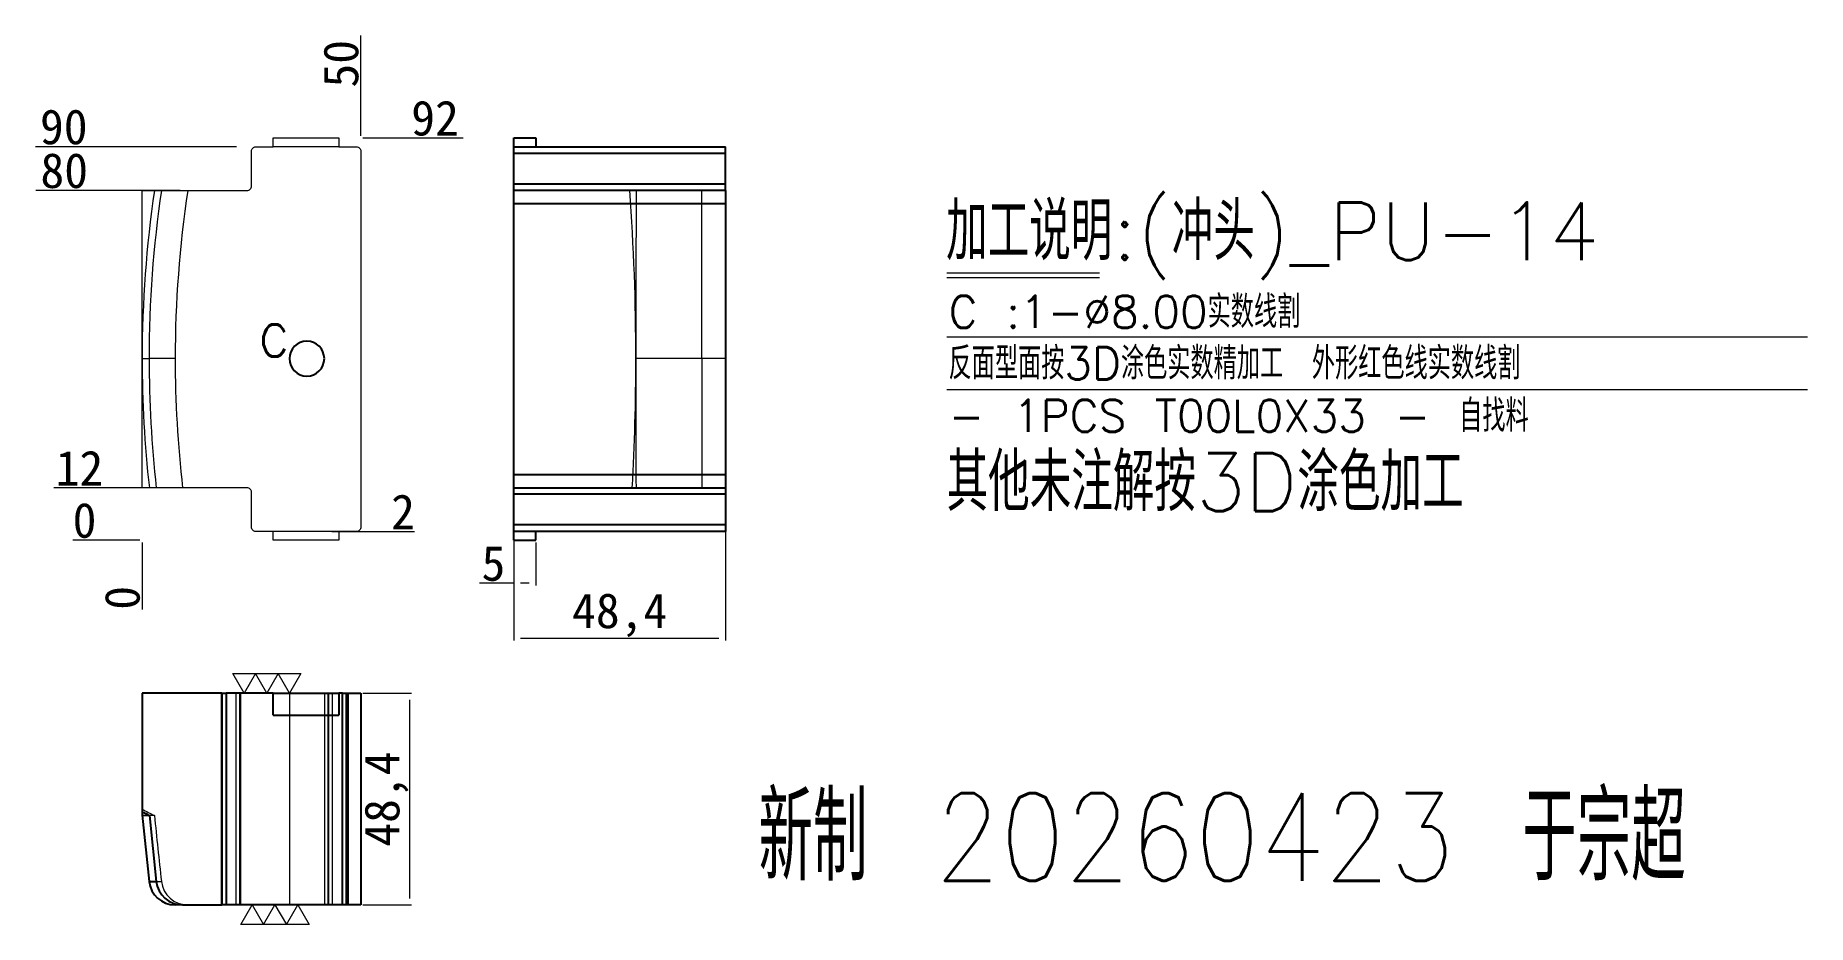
# Model space of a CAD drawing. Header units: millimetres. Extents: x 22103 to 22508, y 53927 to 54130.
import ezdxf

# ---------------------------------------------------------------- set-up
doc = ezdxf.new("R2010")
doc.units = ezdxf.units.MM
doc.linetypes.add('DASHED', pattern=[0])
doc.layers.add('26', color=7, linetype='Continuous', true_color=0xffffff)
doc.layers.add('dim', color=4, linetype='Continuous')
doc.styles.add('_PUG_ERP', font='txt')
doc.styles.add('chinesef_fs', font='txt.shx', dxfattribs={"bigfont": 'gbcbig.shx'})
doc.dimstyles.new('_PUG_ERP', dxfattribs={"dimtxt": 8, "dimasz": 1.5, "dimexe": 0.5, "dimexo": 0.5, "dimgap": 0.5, "dimtad": 1, "dimtxsty": '_PUG_ERP', "dimblk": 'CLOSEDBLANK', "dimcen": 0, "dimclrd": 4, "dimclre": 4, "dimclrt": 3, "dimazin": 3, "dimtfac": 1, "dimtmove": 0, "dimatfit": 3, "dimldrblk": 'CLOSEDBLANK', "dimlwd": 9, "dimlwe": 9})

# ---------------------------------------------------------------- blocks, each defined once
blk = doc.blocks.new('*D733')
at = {"layer": 'Defpoints', "color": 0}
for p in [(22212.46, 54018.16), (22260.86, 54018.16), (22260.86, 53992.25)]:
    blk.add_point(p, dxfattribs=at)
at = {"layer": 'dim', "color": 4, "lineweight": 9}
for p, q in [((22212.46, 54017.66), (22212.46, 53991.75)), ((22260.86, 54017.66), (22260.86, 53991.75)), ((22213.96, 53992.25), (22259.36, 53992.25))]:
    blk.add_line(p, q, dxfattribs=at)
at = {"layer": 'dim', "color": 3, "lineweight": 13, "insert": (22236.66, 53997.52), "char_height": 8, "attachment_point": 5, "style": '_PUG_ERP'}
blk.add_mtext('48,4', dxfattribs=at)
blk = doc.blocks.new('_ClosedBlank')
blk = doc.blocks.new('*D734')
at = {"layer": 'Defpoints', "color": 0}
for p in [(22212.46, 54014.66), (22217.46, 54014.66), (22212.46, 54004.82)]:
    blk.add_point(p, dxfattribs=at)
at = {"layer": 'dim', "color": 4, "lineweight": 9}
for p, q in [((22212.46, 54014.16), (22212.46, 54004.32)), ((22217.46, 54014.16), (22217.46, 54004.32)), ((22212.46, 54004.82), (22204.63, 54004.82)), ((22215.96, 54004.82), (22213.96, 54004.82))]:
    blk.add_line(p, q, dxfattribs=at)
at = {"layer": 'dim', "color": 3, "lineweight": 13, "insert": (22207.79, 54009.32), "char_height": 8, "attachment_point": 5, "style": '_PUG_ERP'}
blk.add_mtext('5', dxfattribs=at)
blk = doc.blocks.new('*D735')
at = {"layer": 'Defpoints', "color": 0}
for p in [(22177.46, 53979.66), (22177.46, 53931.26), (22188.58, 53931.26)]:
    blk.add_point(p, dxfattribs=at)
at = {"layer": 'dim', "color": 4, "lineweight": 9}
for p, q in [((22177.96, 53979.66), (22189.08, 53979.66)), ((22188.58, 53978.16), (22188.58, 53932.76)), ((22177.96, 53931.26), (22189.08, 53931.26))]:
    blk.add_line(p, q, dxfattribs=at)
at = {"layer": 'dim', "color": 3, "lineweight": 13, "insert": (22183.32, 53955.46), "char_height": 8, "attachment_point": 5, "rotation": 90, "style": '_PUG_ERP'}
blk.add_mtext('48,4', dxfattribs=at)
blk = doc.blocks.new('*D736')
at = {"layer": 'Defpoints', "color": 0}
for p in [(22177.46, 54106.66), (22187.46, 54106.66), (22127.46, 54014.66)]:
    blk.add_point(p, dxfattribs=at)
at = {"layer": 'dim', "color": 4, "lineweight": 9}
blk.add_line((22177.96, 54106.66), (22200.91, 54106.66), dxfattribs=at)
at = {"layer": 'dim', "color": 3, "lineweight": 13, "insert": (22194.44, 54111.16), "char_height": 8, "attachment_point": 5, "style": '_PUG_ERP'}
blk.add_mtext('92', dxfattribs=at)
blk = doc.blocks.new('*D737')
at = {"layer": 'Defpoints', "color": 0}
for p in [(22117.46, 54014.66), (22127.46, 54014.66), (22127.46, 54014.66)]:
    blk.add_point(p, dxfattribs=at)
at = {"layer": 'dim', "color": 4, "lineweight": 9}
blk.add_line((22126.96, 54014.66), (22111.63, 54014.66), dxfattribs=at)
at = {"layer": 'dim', "color": 3, "lineweight": 13, "insert": (22114.29, 54019.16), "char_height": 8, "attachment_point": 5, "style": '_PUG_ERP'}
blk.add_mtext('0', dxfattribs=at)
blk = doc.blocks.new('*D738')
at = {"layer": 'Defpoints', "color": 0}
for p in [(22127.46, 54014.66), (22127.46, 54014.66), (22127.46, 54004.66)]:
    blk.add_point(p, dxfattribs=at)
at = {"layer": 'dim', "color": 4, "lineweight": 9}
blk.add_line((22127.46, 54014.16), (22127.46, 53998.83), dxfattribs=at)
at = {"layer": 'dim', "color": 3, "lineweight": 13, "insert": (22122.96, 54001.49), "char_height": 8, "attachment_point": 5, "rotation": 90, "style": '_PUG_ERP'}
blk.add_mtext('0', dxfattribs=at)
blk = doc.blocks.new('*D739')
at = {"layer": 'Defpoints', "color": 0}
for p in [(22177.46, 54116.66), (22177.46, 54106.66), (22127.46, 54014.66)]:
    blk.add_point(p, dxfattribs=at)
at = {"layer": 'dim', "color": 4, "lineweight": 9}
for p, q in [((22177.46, 54113.66), (22177.46, 54130.11)), ((22177.46, 54110.66), (22177.46, 54113.66)), ((22177.46, 54107.16), (22177.46, 54110.66))]:
    blk.add_line(p, q, dxfattribs=at)
at = {"layer": 'dim', "color": 3, "lineweight": 13, "insert": (22172.96, 54123.64), "char_height": 8, "attachment_point": 5, "rotation": 90, "style": '_PUG_ERP'}
blk.add_mtext('50', dxfattribs=at)
blk = doc.blocks.new('*D740')
at = {"layer": 'Defpoints', "color": 0}
for p in [(22170.37, 54016.66), (22183.94, 54016.66), (22127.46, 54014.66)]:
    blk.add_point(p, dxfattribs=at)
at = {"layer": 'dim', "color": 4, "lineweight": 9}
blk.add_line((22170.87, 54016.66), (22189.77, 54016.66), dxfattribs=at)
at = {"layer": 'dim', "color": 3, "lineweight": 13, "insert": (22187.11, 54021.16), "char_height": 8, "attachment_point": 5, "style": '_PUG_ERP'}
blk.add_mtext('2', dxfattribs=at)
blk = doc.blocks.new('*D741')
at = {"layer": 'Defpoints', "color": 0}
for p in [(22116.51, 54104.66), (22149.56, 54104.66), (22127.46, 54014.66)]:
    blk.add_point(p, dxfattribs=at)
at = {"layer": 'dim', "color": 4, "lineweight": 9}
blk.add_line((22149.06, 54104.66), (22103.06, 54104.66), dxfattribs=at)
at = {"layer": 'dim', "color": 3, "lineweight": 13, "insert": (22109.54, 54109.16), "char_height": 8, "attachment_point": 5, "style": '_PUG_ERP'}
blk.add_mtext('90', dxfattribs=at)
blk = doc.blocks.new('*D742')
at = {"layer": 'Defpoints', "color": 0}
for p in [(22116.63, 54094.66), (22136.63, 54094.66), (22127.46, 54014.66)]:
    blk.add_point(p, dxfattribs=at)
at = {"layer": 'dim', "color": 4, "lineweight": 9}
blk.add_line((22136.13, 54094.66), (22103.18, 54094.66), dxfattribs=at)
at = {"layer": 'dim', "color": 3, "lineweight": 13, "insert": (22109.65, 54099.16), "char_height": 8, "attachment_point": 5, "style": '_PUG_ERP'}
blk.add_mtext('80', dxfattribs=at)
blk = doc.blocks.new('*D743')
at = {"layer": 'Defpoints', "color": 0}
for p in [(22119.54, 54026.66), (22132.7, 54026.66), (22127.46, 54014.66)]:
    blk.add_point(p, dxfattribs=at)
at = {"layer": 'dim', "color": 4, "lineweight": 9}
blk.add_line((22132.2, 54026.66), (22107.23, 54026.66), dxfattribs=at)
at = {"layer": 'dim', "color": 3, "lineweight": 13, "insert": (22113.13, 54031.16), "char_height": 8, "attachment_point": 5, "style": '_PUG_ERP'}
blk.add_mtext('12', dxfattribs=at)

msp = doc.modelspace()

# ---------------------------------------------------------------- linework, layer by layer
at = {"layer": '26', "color": 253, "linetype": 'DASHED', "lineweight": 18, "ltscale": 0.3}
for p, q in [((22172.461, 54104.662), (22157.461, 54104.662)), ((22255.488, 54056.237), (22255.488, 54094.662)), ((22127.461, 54056.211), (22129.051, 54056.237)), ((22135.018, 54056.236), (22129.051, 54056.237)), ((22260.861, 54056.246), (22240.361, 54056.211)), ((22255.488, 54056.237), (22255.488, 54026.662)), ((22172.461, 54016.662), (22157.461, 54016.662)), ((22145.786, 53979.662), (22145.786, 53931.262)), ((22148.961, 53931.262), (22148.961, 53979.662)), ((22149.827, 53931.262), (22149.827, 53979.662)), ((22149.961, 53979.662), (22149.961, 53931.262)), ((22161.127, 53979.662), (22161.127, 53931.262)), ((22169.127, 53979.662), (22169.127, 53931.262)), ((22169.961, 53979.662), (22169.961, 53931.262)), ((22170.095, 53979.662), (22170.095, 53931.262)), ((22170.961, 53931.262), (22170.961, 53979.662)), ((22174.136, 53931.262), (22174.136, 53979.662)), ((22130.259, 53951.699), (22129.109, 53951.725)), ((22130.705, 53936.635), (22131.859, 53936.635))]:
    msp.add_line(p, q, dxfattribs=at)
at = {"layer": '26', "color": 253, "linetype": 'Continuous', "lineweight": 25, "ltscale": 0.3}
for p, q in [((22212.461, 54104.662), (22212.461, 54106.662)), ((22212.461, 54106.662), (22217.461, 54106.662)), ((22212.461, 54103.162), (22212.461, 54104.662)), ((22212.461, 54104.662), (22260.861, 54104.662)), ((22217.461, 54106.662), (22217.461, 54104.662)), ((22260.861, 54103.162), (22260.861, 54104.662)), ((22212.461, 54096.162), (22212.461, 54103.162)), ((22212.461, 54103.162), (22260.861, 54103.162)), ((22260.861, 54096.162), (22260.861, 54103.162)), ((22212.461, 54094.662), (22212.461, 54096.162)), ((22212.461, 54096.162), (22260.861, 54096.162)), ((22260.861, 54094.662), (22260.861, 54096.162)), ((22212.461, 54091.662), (22212.461, 54094.662)), ((22260.861, 54094.662), (22212.461, 54094.662)), ((22260.861, 54094.662), (22260.861, 54091.662)), ((22212.461, 54029.662), (22212.461, 54091.662)), ((22212.461, 54091.662), (22260.861, 54091.662)), ((22260.861, 54091.662), (22260.861, 54029.662)), ((22212.461, 54026.662), (22212.461, 54029.662)), ((22212.461, 54029.662), (22260.861, 54029.662)), ((22260.861, 54029.662), (22260.861, 54026.662)), ((22212.461, 54025.162), (22212.461, 54026.662)), ((22212.461, 54026.662), (22260.861, 54026.662)), ((22212.461, 54018.162), (22212.461, 54025.162)), ((22260.861, 54025.162), (22212.461, 54025.162)), ((22260.861, 54026.662), (22260.861, 54025.162)), ((22260.861, 54025.162), (22260.861, 54018.162)), ((22212.461, 54016.662), (22212.461, 54018.162)), ((22260.861, 54018.162), (22212.461, 54018.162)), ((22212.461, 54014.662), (22212.461, 54016.662)), ((22260.861, 54016.662), (22212.461, 54016.662)), ((22217.461, 54014.662), (22217.461, 54016.662)), ((22260.861, 54018.162), (22260.861, 54016.662)), ((22212.461, 54014.662), (22217.461, 54014.662)), ((22145.652, 53979.662), (22127.461, 53979.662)), ((22127.461, 53979.662), (22127.461, 53952.579)), ((22145.652, 53979.662), (22146.652, 53979.662)), ((22145.652, 53931.262), (22145.652, 53979.662)), ((22157.461, 53979.662), (22146.652, 53979.662)), ((22146.652, 53979.662), (22146.652, 53931.262)), ((22157.461, 53979.662), (22172.461, 53979.662)), ((22157.461, 53974.662), (22157.461, 53979.662)), ((22173.27, 53979.662), (22172.461, 53979.662)), ((22172.461, 53979.662), (22172.461, 53974.662)), ((22173.27, 53931.262), (22173.27, 53979.662)), ((22173.27, 53979.662), (22174.27, 53979.662)), ((22174.27, 53979.662), (22174.461, 53979.662)), ((22174.27, 53931.262), (22174.27, 53979.662)), ((22174.461, 53979.662), (22177.461, 53979.662)), ((22174.461, 53979.662), (22174.461, 53931.262)), ((22177.461, 53979.662), (22177.461, 53931.262)), ((22157.461, 53974.662), (22172.461, 53974.662)), ((22127.461, 53952.579), (22127.461, 53951.762)), ((22127.461, 53951.762), (22129.109, 53951.725)), ((22127.461, 53951.762), (22127.462, 53951.755)), ((22127.462, 53951.755), (22129.051, 53936.634)), ((22129.109, 53951.725), (22130.705, 53936.634)), ((22129.051, 53936.634), (22130.705, 53936.634)), ((22136.711, 53931.262), (22135.018, 53931.262)), ((22136.711, 53931.262), (22145.652, 53931.262)), ((22146.652, 53931.262), (22145.652, 53931.262)), ((22173.27, 53931.262), (22146.652, 53931.262)), ((22174.27, 53931.262), (22173.27, 53931.262)), ((22174.461, 53931.262), (22174.27, 53931.262)), ((22177.461, 53931.262), (22174.461, 53931.262))]:
    msp.add_line(p, q, dxfattribs=at)
at = {"layer": '26', "color": 1, "lineweight": 13}
msp.add_lwpolyline([(22177.461, 54103.662), (22177.461, 54017.662, -0.4142136), (22176.461, 54016.662), (22172.461, 54016.662), (22172.461, 54014.662), (22157.461, 54014.662), (22157.461, 54016.662), (22153.461, 54016.662, -0.4142136), (22152.461, 54017.662), (22152.461, 54025.662, 0.4142136), (22151.461, 54026.662), (22127.461, 54026.662), (22127.461, 54094.662), (22151.461, 54094.662, 0.4142136), (22152.461, 54095.662), (22152.461, 54103.662, -0.4142136), (22153.461, 54104.662), (22157.461, 54104.662), (22157.461, 54106.662), (22172.461, 54106.662), (22172.461, 54104.662), (22176.461, 54104.662, -0.4142136)], format="xyb", close=True, dxfattribs=at)
at = {"layer": '26', "color": 253, "linetype": 'DASHED', "lineweight": 18, "ltscale": 0.3}
for centre, radius, start, end in [((22393.347, 54056.191), 265.886, 171.68083, 179.99586), ((22393.97, 54056.192), 264.919, 171.65041, 179.99028), ((22393.96, 54056.193), 258.942, 171.45639, 179.99032), ((21726.208, 54056.694), 514.153, 359.9461, 4.23484), ((21726.208, 54056.694), 514.153, 359.9461, 4.23484), ((34413.002, 54055.739), 12172.641, 179.8167934, 179.9977804), ((34413.002, 54055.739), 12172.641, 179.8167934, 179.9977804), ((22393.141, 54056.21), 265.68, 179.99982, 186.38547), ((22393.761, 54056.21), 264.71, 179.9941, 186.40897), ((22393.759, 54056.21), 258.741, 179.99408, 186.55744), ((21713.401, 54056), 526.96, 356.80843, 0.0229), ((21713.401, 54056), 526.96, 356.80843, 0.0229), ((34183.722, 54056.195), 11943.361, 179.9999235, 180.1416783), ((34183.722, 54056.195), 11943.361, 179.9999235, 180.1416783), ((22164.729, 54020.898), 77.309, 241.17972, 243.52074), ((143189.958, 66802.87), 121739.9, 186.05957662, 186.0667065), ((22137.863, 53937.303), 6.041, 186.34636, 270.27076)]:
    msp.add_arc(centre, radius, start, end, dxfattribs=at)
at = {"layer": '26', "color": 6, "linetype": 'Continuous', "lineweight": 25, "ltscale": 0.3}
for start, end in [(0, 180), (180, 0)]:
    msp.add_arc((22165.127, 54056.211), 4, start, end, dxfattribs=at)
at = {"layer": '26', "color": 253, "linetype": 'Continuous', "lineweight": 25, "ltscale": 0.3}
for centre, radius, start, end in [((22164.612, 54022.28), 78.983, 241.94203, 243.28861), ((22135.018, 53937.262), 6, 186.00011, 269.99989), ((22136.694, 53937.286), 6.024, 186.20543, 270.16001)]:
    msp.add_arc(centre, radius, start, end, dxfattribs=at)
at = {"layer": 'dim', "color": 8, "linetype": 'Continuous', "lineweight": 13}
for p, q in [((22311.479, 54075.853), (22346.406, 54075.853)), ((22311.479, 54074.755), (22346.406, 54074.755)), ((22311.479, 54061.144), (22508.304, 54061.144)), ((22311.479, 54061.144), (22508.304, 54061.144)), ((22311.479, 54049.144), (22508.304, 54049.144))]:
    msp.add_line(p, q, dxfattribs=at)
at = {"layer": 'dim', "lineweight": 13}
for points in [[(22163.754, 53984.162), (22161.156, 53979.662), (22158.558, 53984.162), (22155.96, 53979.662), (22153.362, 53984.162), (22150.764, 53979.662), (22148.166, 53984.162), (22163.754, 53984.162)], [(22150.046, 53926.762), (22152.644, 53931.262), (22155.242, 53926.762), (22157.84, 53931.262), (22160.438, 53926.762), (22163.036, 53931.262), (22165.634, 53926.762), (22150.046, 53926.762)]]:
    msp.add_lwpolyline(points, close=True, dxfattribs=at)

# ---------------------------------------------------------------- texts
at = {"layer": 'dim', "color": 4, "lineweight": 13, "style": 'chinesef_fs'}
for s, height, p in [('加工说明:(冲头)_PU-14', 13.2, (22311.315, 54078.723)), ('C :1-%%c8.00实数线割', 7.36, (22311.869, 54063.23)), ('C', 7.36, (22154.305, 54056.659)), ('反面型面按3D涂色实数精加工 外形红色线实数线割', 7.36, (22311.869, 54051.449)), ('- 1PCS T00L0X33 - 自找料', 7.36, (22311.869, 54039.449))]:
    msp.add_text(s, height=height, dxfattribs=at).set_placement(p)
at = {"layer": 'dim', "color": 21, "lineweight": 13, "style": 'chinesef_fs'}
msp.add_text('其他未注解按3D涂色加工', height=13.2, dxfattribs=at).set_placement((22311.422, 54021.339))
at = {"layer": 'dim', "color": 6, "lineweight": 13, "style": 'chinesef_fs', "width": 0.8663}
msp.add_text('新制 20260423 于宗超', height=20, dxfattribs=at).set_placement((22268.399, 53936.793))

# ---------------------------------------------------------------- dimensions: what is measured, and where the dimension line sits
at = {"layer": 'dim', "lineweight": 13}
for feature_location, offset, dtype, origin, picture, middle in [((22177.461, 54106.662), (0, 10), 1, (22127.461, 54014.662), '*D739', (22172.961, 54123.638)), ((22177.461, 54106.662), (10, 0), 0, (22127.461, 54014.662), '*D736', (22194.437, 54111.162)), ((22149.556, 54104.662), (-33.042, 0), 0, (22127.461, 54014.662), '*D741', (22109.539, 54109.162)), ((22136.63, 54094.662), (-20, 0), 0, (22127.461, 54014.662), '*D742', (22109.654, 54099.162)), ((22132.696, 54026.662), (-13.157, 0), 0, (22127.461, 54014.662), '*D743', (22113.134, 54031.162)), ((22127.461038878, 54014.661617111), (-10, 0), 0, (22127.461038878, 54014.661617111), '*D737', (22114.294372211, 54019.161617111)), ((22170.366, 54016.662), (13.573, 0), 0, (22127.461, 54014.662), '*D740', (22187.106, 54021.162)), ((22127.461038878, 54014.661617111), (0, -10), 1, (22127.461038878, 54014.661617111), '*D738', (22122.961038878, 54001.494950444))]:
    dim = msp.add_ordinate_dim(feature_location=feature_location, offset=offset, dtype=dtype, origin=origin, dimstyle='_PUG_ERP', dxfattribs=at)
    dim.commit()
    dim.dimension.update_dxf_attribs({"geometry": picture, "text_midpoint": middle})
for base, p1, p2, picture, middle in [((22260.861, 53992.253), (22212.461, 54018.162), (22260.861, 54018.162), '*D733', (22236.661, 53997.515)), ((22212.461, 54004.822), (22217.461, 54014.662), (22212.461, 54014.662), '*D734', (22207.794, 54009.322))]:
    dim = msp.add_linear_dim(base=base, p1=p1, p2=p2, dimstyle='_PUG_ERP', dxfattribs=at)
    dim.commit()
    dim.dimension.update_dxf_attribs({"geometry": picture, "text_midpoint": middle})
dim = msp.add_linear_dim(base=(22188.585, 53931.262), p1=(22177.461, 53979.662), p2=(22177.461, 53931.262), angle=90, dimstyle='_PUG_ERP', dxfattribs=at)
dim.commit()
dim.dimension.update_dxf_attribs({"geometry": '*D735', "text_midpoint": (22183.323, 53955.462)})

doc.saveas('drawing.dxf')
